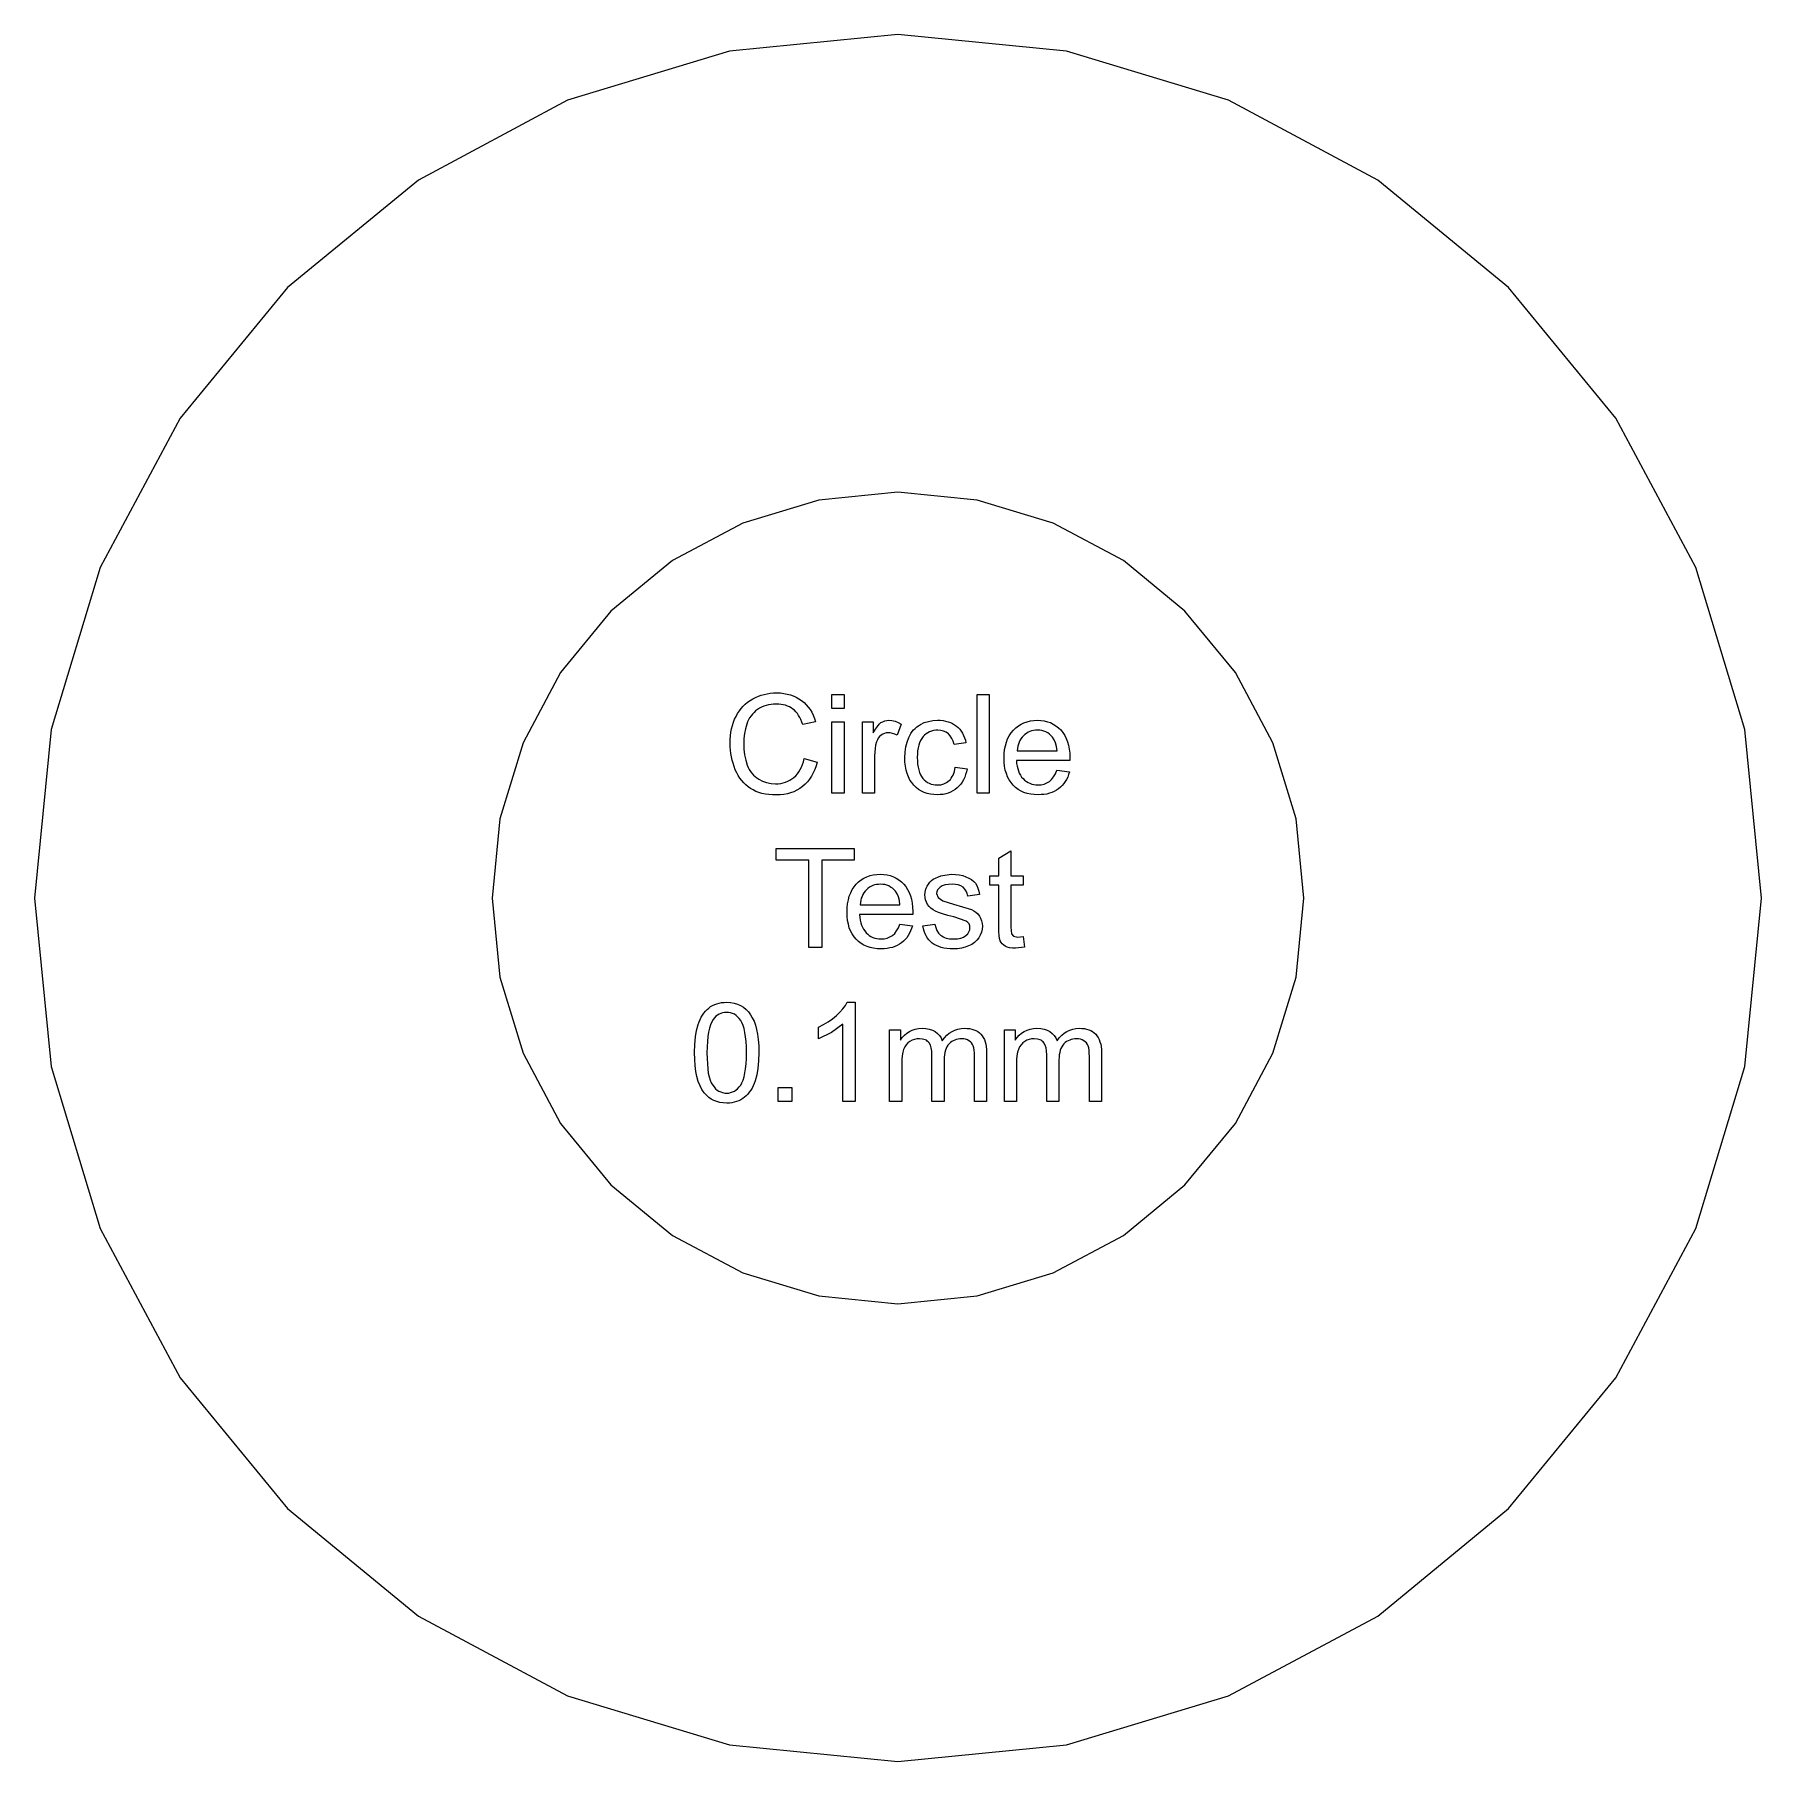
# Model space of a CAD drawing. Extents: x 482 to 593, y 54 to 165.
import ezdxf

# ---------------------------------------------------------------- set-up
doc = ezdxf.new("R2010")
doc.units = 0
doc.layers.add('LAYER_1', color=7, linetype='CONTINUOUS')

msp = doc.modelspace()

# ---------------------------------------------------------------- linework, layer by layer
at = {"layer": 'LAYER_1', "color": 250}
for points in [[(537.71, 165.12), (526.91, 164.06), (516.53, 160.91), (506.96, 155.79), (498.57, 148.91), (491.68, 140.52), (486.57, 130.95), (483.42, 120.56), (482.35, 109.76), (483.42, 98.96), (486.57, 88.58), (491.68, 79.01), (498.57, 70.62), (506.96, 63.73), (516.53, 58.62), (526.91, 55.47), (537.71, 54.4), (548.51, 55.47), (558.9, 58.62), (568.47, 63.73), (576.86, 70.62), (583.74, 79.01), (588.86, 88.58), (592.01, 98.96), (593.07, 109.76), (592.01, 120.56), (588.86, 130.95), (583.74, 140.52), (576.86, 148.91), (568.47, 155.79), (558.9, 160.91), (548.51, 164.06)], [(537.71, 135.78), (532.64, 135.28), (527.76, 133.8), (523.26, 131.4), (519.31, 128.16), (516.08, 124.22), (513.68, 119.72), (512.19, 114.84), (511.69, 109.76), (512.19, 104.69), (513.68, 99.81), (516.08, 95.31), (519.31, 91.37), (523.26, 88.13), (527.76, 85.73), (532.64, 84.25), (537.71, 83.75), (542.79, 84.25), (547.67, 85.73), (552.17, 88.13), (556.11, 91.37), (559.34, 95.31), (561.75, 99.81), (563.23, 104.69), (563.73, 109.76), (563.23, 114.84), (561.75, 119.72), (559.34, 124.22), (556.11, 128.16), (552.17, 131.4), (547.67, 133.8), (542.79, 135.28)], [(531.7, 118.7), (532.54, 118.48), (532.46, 118.23), (532.38, 118), (532.28, 117.78), (532.17, 117.58), (532.04, 117.39), (531.91, 117.21), (531.76, 117.06), (531.59, 116.91), (531.42, 116.79), (531.23, 116.68), (531.04, 116.58), (530.83, 116.51), (530.62, 116.45), (530.4, 116.4), (530.16, 116.38), (529.92, 116.37), (529.67, 116.38), (529.43, 116.4), (529.21, 116.43), (528.99, 116.47), (528.79, 116.53), (528.6, 116.6), (528.42, 116.69), (528.26, 116.79), (528.1, 116.9), (527.96, 117.02), (527.82, 117.15), (527.69, 117.3), (527.58, 117.45), (527.47, 117.62), (527.37, 117.8), (527.28, 117.99), (527.21, 118.19), (527.14, 118.4), (527.08, 118.6), (527.03, 118.81), (527, 119.03), (526.97, 119.24), (526.96, 119.46), (526.95, 119.69), (526.96, 119.93), (526.97, 120.17), (527, 120.39), (527.04, 120.61), (527.1, 120.83), (527.16, 121.03), (527.24, 121.22), (527.33, 121.41), (527.43, 121.59), (527.54, 121.76), (527.66, 121.91), (527.78, 122.06), (527.92, 122.19), (528.07, 122.32), (528.23, 122.43), (528.4, 122.53), (528.58, 122.62), (528.76, 122.7), (528.94, 122.76), (529.13, 122.82), (529.33, 122.86), (529.52, 122.89), (529.73, 122.91), (529.93, 122.91), (530.17, 122.91), (530.39, 122.88), (530.6, 122.84), (530.81, 122.79), (531, 122.72), (531.19, 122.64), (531.36, 122.54), (531.53, 122.43), (531.69, 122.3), (531.83, 122.16), (531.96, 122.01), (532.08, 121.85), (532.19, 121.67), (532.28, 121.48), (532.36, 121.28), (532.43, 121.07), (531.61, 120.88), (531.55, 121.04), (531.49, 121.2), (531.42, 121.34), (531.34, 121.47), (531.26, 121.59), (531.17, 121.7), (531.07, 121.8), (530.97, 121.88), (530.86, 121.96), (530.75, 122.02), (530.63, 122.07), (530.5, 122.12), (530.36, 122.15), (530.22, 122.18), (530.07, 122.19), (529.92, 122.2), (529.74, 122.19), (529.57, 122.17), (529.41, 122.15), (529.25, 122.11), (529.1, 122.06), (528.96, 122), (528.83, 121.93), (528.7, 121.85), (528.58, 121.76), (528.48, 121.66), (528.38, 121.55), (528.29, 121.44), (528.2, 121.32), (528.13, 121.19), (528.07, 121.05), (528.02, 120.91), (527.93, 120.61), (527.87, 120.31), (527.83, 120), (527.82, 119.69), (527.83, 119.3), (527.87, 118.94), (527.95, 118.6), (528.05, 118.28), (528.11, 118.14), (528.18, 118), (528.26, 117.88), (528.35, 117.76), (528.45, 117.65), (528.55, 117.55), (528.66, 117.46), (528.78, 117.38), (529.03, 117.25), (529.29, 117.16), (529.57, 117.11), (529.85, 117.09), (530.02, 117.09), (530.19, 117.11), (530.35, 117.14), (530.5, 117.19), (530.64, 117.25), (530.78, 117.31), (530.91, 117.4), (531.04, 117.49), (531.16, 117.6), (531.26, 117.72), (531.36, 117.85), (531.45, 118), (531.52, 118.15), (531.59, 118.32), (531.65, 118.5), (531.7, 118.7)], [(533.48, 121.92), (533.48, 122.81), (534.25, 122.81), (534.25, 121.92), (533.48, 121.92)], [(542.79, 116.48), (542.79, 122.81), (543.56, 122.81), (543.56, 116.48), (542.79, 116.48)], [(533.48, 116.48), (533.48, 121.06), (534.25, 121.06), (534.25, 116.48), (533.48, 116.48)], [(535.43, 116.48), (535.43, 121.06), (536.13, 121.06), (536.13, 120.36), (536.26, 120.59), (536.39, 120.77), (536.51, 120.91), (536.62, 121.01), (536.74, 121.07), (536.86, 121.12), (536.99, 121.15), (537.12, 121.16), (537.32, 121.15), (537.52, 121.1), (537.72, 121.02), (537.92, 120.92), (537.65, 120.2), (537.51, 120.27), (537.36, 120.32), (537.22, 120.35), (537.08, 120.36), (536.96, 120.35), (536.84, 120.32), (536.73, 120.27), (536.63, 120.2), (536.53, 120.12), (536.45, 120.02), (536.39, 119.91), (536.34, 119.78), (536.28, 119.57), (536.24, 119.35), (536.22, 119.12), (536.21, 118.87), (536.21, 116.48), (535.43, 116.48)], [(541.38, 118.16), (542.14, 118.05), (542.1, 117.86), (542.05, 117.68), (541.99, 117.51), (541.92, 117.35), (541.83, 117.2), (541.73, 117.07), (541.62, 116.94), (541.5, 116.82), (541.37, 116.72), (541.23, 116.63), (541.08, 116.55), (540.93, 116.49), (540.77, 116.44), (540.6, 116.41), (540.42, 116.39), (540.24, 116.38), (540.01, 116.39), (539.79, 116.42), (539.58, 116.47), (539.39, 116.53), (539.21, 116.62), (539.03, 116.72), (538.87, 116.85), (538.73, 116.99), (538.59, 117.16), (538.48, 117.33), (538.38, 117.53), (538.3, 117.74), (538.23, 117.97), (538.19, 118.21), (538.16, 118.48), (538.15, 118.75), (538.17, 119.11), (538.22, 119.45), (538.29, 119.76), (538.4, 120.05), (538.47, 120.19), (538.54, 120.31), (538.62, 120.43), (538.71, 120.54), (538.81, 120.64), (538.91, 120.73), (539.03, 120.81), (539.15, 120.88), (539.4, 121.01), (539.67, 121.09), (539.95, 121.14), (540.24, 121.16), (540.42, 121.16), (540.6, 121.14), (540.76, 121.11), (540.92, 121.07), (541.07, 121.02), (541.21, 120.95), (541.34, 120.87), (541.46, 120.78), (541.58, 120.69), (541.68, 120.58), (541.77, 120.46), (541.85, 120.33), (541.92, 120.19), (541.98, 120.04), (542.03, 119.88), (542.07, 119.71), (541.32, 119.6), (541.25, 119.81), (541.17, 120), (541.06, 120.16), (540.94, 120.29), (540.79, 120.39), (540.63, 120.47), (540.46, 120.51), (540.27, 120.53), (540.13, 120.52), (539.99, 120.5), (539.86, 120.47), (539.74, 120.42), (539.62, 120.36), (539.51, 120.29), (539.41, 120.2), (539.32, 120.11), (539.23, 119.99), (539.16, 119.86), (539.09, 119.72), (539.04, 119.56), (539, 119.39), (538.97, 119.2), (538.96, 119), (538.95, 118.78), (538.96, 118.55), (538.97, 118.34), (539, 118.15), (539.04, 117.98), (539.09, 117.82), (539.15, 117.67), (539.22, 117.55), (539.3, 117.43), (539.4, 117.34), (539.49, 117.25), (539.6, 117.18), (539.71, 117.12), (539.83, 117.07), (539.96, 117.04), (540.09, 117.02), (540.23, 117.02), (540.45, 117.03), (540.65, 117.09), (540.74, 117.12), (540.83, 117.17), (540.91, 117.23), (540.99, 117.3), (541.07, 117.37), (541.13, 117.45), (541.19, 117.55), (541.24, 117.65), (541.33, 117.88), (541.38, 118.16)], [(547.9, 117.96), (548.7, 117.86), (548.65, 117.69), (548.59, 117.52), (548.52, 117.37), (548.43, 117.23), (548.34, 117.1), (548.24, 116.98), (548.12, 116.87), (548, 116.77), (547.87, 116.68), (547.73, 116.6), (547.58, 116.53), (547.42, 116.48), (547.25, 116.43), (547.07, 116.4), (546.89, 116.39), (546.69, 116.38), (546.45, 116.39), (546.22, 116.42), (546, 116.47), (545.79, 116.53), (545.6, 116.62), (545.42, 116.73), (545.25, 116.85), (545.1, 117), (544.96, 117.16), (544.84, 117.34), (544.74, 117.53), (544.66, 117.74), (544.59, 117.97), (544.55, 118.21), (544.52, 118.46), (544.51, 118.73), (544.52, 119.01), (544.55, 119.28), (544.6, 119.53), (544.66, 119.76), (544.74, 119.97), (544.85, 120.17), (544.97, 120.36), (545.11, 120.52), (545.26, 120.67), (545.43, 120.8), (545.6, 120.91), (545.79, 121), (545.99, 121.07), (546.2, 121.12), (546.42, 121.15), (546.65, 121.16), (546.87, 121.15), (547.09, 121.12), (547.29, 121.07), (547.48, 121.01), (547.66, 120.92), (547.84, 120.81), (548, 120.68), (548.15, 120.54), (548.28, 120.37), (548.4, 120.19), (548.5, 120), (548.58, 119.78), (548.65, 119.56), (548.69, 119.31), (548.72, 119.05), (548.73, 118.78), (548.72, 118.57), (545.31, 118.57), (545.32, 118.39), (545.35, 118.22), (545.39, 118.06), (545.44, 117.91), (545.49, 117.77), (545.56, 117.64), (545.64, 117.52), (545.74, 117.42), (545.83, 117.32), (545.94, 117.24), (546.05, 117.17), (546.17, 117.12), (546.29, 117.07), (546.42, 117.04), (546.55, 117.02), (546.69, 117.02), (546.9, 117.03), (547.09, 117.07), (547.26, 117.14), (547.42, 117.24), (547.56, 117.37), (547.69, 117.53), (547.8, 117.73), (547.9, 117.96)], [(545.35, 119.21), (547.91, 119.21), (547.87, 119.48), (547.81, 119.71), (547.72, 119.91), (547.61, 120.08), (547.52, 120.18), (547.42, 120.27), (547.31, 120.35), (547.19, 120.41), (547.07, 120.46), (546.93, 120.5), (546.8, 120.52), (546.65, 120.53), (546.52, 120.52), (546.4, 120.5), (546.28, 120.48), (546.16, 120.44), (546.05, 120.39), (545.95, 120.32), (545.85, 120.25), (545.75, 120.17), (545.67, 120.07), (545.59, 119.97), (545.53, 119.86), (545.47, 119.75), (545.43, 119.62), (545.39, 119.49), (545.37, 119.35), (545.35, 119.21)], [(531.99, 106.6), (531.99, 112.19), (529.9, 112.19), (529.9, 112.93), (534.91, 112.93), (534.91, 112.19), (532.83, 112.19), (532.83, 106.6), (531.99, 106.6)], [(545.73, 107.29), (545.83, 106.61), (545.25, 106.54), (545.05, 106.55), (544.87, 106.57), (544.72, 106.61), (544.59, 106.67), (544.49, 106.74), (544.4, 106.83), (544.32, 106.92), (544.27, 107.02), (544.22, 107.16), (544.2, 107.36), (544.18, 107.62), (544.17, 107.94), (544.17, 110.59), (543.6, 110.59), (543.6, 111.19), (544.17, 111.19), (544.17, 112.32), (544.95, 112.79), (544.95, 111.19), (545.73, 111.19), (545.73, 110.59), (544.95, 110.59), (544.95, 107.9), (544.99, 107.47), (545.12, 107.32), (545.39, 107.26), (545.73, 107.29)], [(537.83, 108.09), (538.64, 107.98), (538.58, 107.81), (538.52, 107.65), (538.45, 107.5), (538.37, 107.36), (538.27, 107.22), (538.17, 107.1), (538.06, 106.99), (537.93, 106.89), (537.8, 106.8), (537.66, 106.72), (537.51, 106.65), (537.35, 106.6), (537.18, 106.56), (537.01, 106.53), (536.82, 106.51), (536.62, 106.5), (536.38, 106.51), (536.15, 106.54), (535.93, 106.59), (535.73, 106.66), (535.53, 106.74), (535.35, 106.85), (535.19, 106.98), (535.03, 107.12), (534.9, 107.28), (534.78, 107.46), (534.67, 107.65), (534.59, 107.86), (534.53, 108.09), (534.48, 108.33), (534.45, 108.58), (534.45, 108.86), (534.45, 109.14), (534.48, 109.4), (534.53, 109.65), (534.59, 109.88), (534.68, 110.1), (534.78, 110.3), (534.9, 110.48), (535.04, 110.65), (535.19, 110.8), (535.36, 110.93), (535.53, 111.04), (535.72, 111.13), (535.92, 111.2), (536.13, 111.25), (536.35, 111.28), (536.58, 111.29), (536.81, 111.28), (537.02, 111.25), (537.22, 111.2), (537.42, 111.13), (537.6, 111.04), (537.77, 110.93), (537.93, 110.81), (538.08, 110.66), (538.22, 110.5), (538.33, 110.32), (538.43, 110.12), (538.52, 109.91), (538.58, 109.68), (538.63, 109.44), (538.65, 109.18), (538.66, 108.9), (538.66, 108.7), (535.24, 108.7), (535.26, 108.51), (535.28, 108.34), (535.32, 108.18), (535.37, 108.03), (535.43, 107.89), (535.5, 107.76), (535.58, 107.65), (535.67, 107.54), (535.77, 107.45), (535.87, 107.36), (535.98, 107.3), (536.1, 107.24), (536.22, 107.2), (536.35, 107.16), (536.48, 107.15), (536.62, 107.14), (536.83, 107.15), (537.02, 107.2), (537.19, 107.27), (537.35, 107.36), (537.5, 107.49), (537.62, 107.66), (537.74, 107.85), (537.83, 108.09)], [(539.31, 107.97), (540.08, 108.09), (540.13, 107.88), (540.2, 107.69), (540.31, 107.52), (540.44, 107.39), (540.52, 107.33), (540.6, 107.28), (540.7, 107.24), (540.79, 107.2), (541.02, 107.15), (541.27, 107.14), (541.52, 107.15), (541.74, 107.19), (541.92, 107.26), (542.06, 107.36), (542.18, 107.47), (542.26, 107.59), (542.31, 107.73), (542.32, 107.87), (542.31, 107.99), (542.27, 108.1), (542.19, 108.2), (542.09, 108.28), (541.3, 108.55), (540.9, 108.65), (540.57, 108.75), (540.31, 108.84), (540.11, 108.92), (539.96, 109), (539.82, 109.11), (539.71, 109.22), (539.61, 109.35), (539.54, 109.5), (539.48, 109.65), (539.45, 109.8), (539.44, 109.97), (539.45, 110.12), (539.48, 110.26), (539.52, 110.4), (539.58, 110.53), (539.66, 110.66), (539.75, 110.77), (539.85, 110.88), (539.96, 110.97), (540.46, 111.19), (541.13, 111.29), (541.39, 111.28), (541.63, 111.25), (541.86, 111.2), (542.07, 111.13), (542.26, 111.04), (542.43, 110.95), (542.57, 110.83), (542.68, 110.71), (542.76, 110.56), (542.84, 110.4), (542.9, 110.21), (542.94, 109.99), (542.18, 109.89), (542.14, 110.06), (542.08, 110.21), (542, 110.34), (541.88, 110.45), (541.75, 110.54), (541.58, 110.6), (541.4, 110.64), (541.18, 110.65), (540.94, 110.64), (540.73, 110.6), (540.55, 110.55), (540.42, 110.47), (540.32, 110.38), (540.25, 110.28), (540.21, 110.17), (540.19, 110.06), (540.29, 109.79), (540.59, 109.58), (541.27, 109.38), (542.42, 109.02), (542.57, 108.94), (542.71, 108.85), (542.83, 108.74), (542.93, 108.61), (543.01, 108.47), (543.07, 108.31), (543.11, 108.14), (543.12, 107.95), (543.11, 107.76), (543.06, 107.57), (542.99, 107.39), (542.89, 107.22), (542.77, 107.06), (542.62, 106.92), (542.44, 106.79), (542.24, 106.69), (542.02, 106.61), (541.78, 106.55), (541.53, 106.51), (541.27, 106.5), (541.05, 106.51), (540.85, 106.53), (540.66, 106.55), (540.48, 106.6), (540.32, 106.65), (540.17, 106.71), (540.03, 106.79), (539.91, 106.87), (539.8, 106.97), (539.69, 107.08), (539.6, 107.2), (539.52, 107.33), (539.45, 107.47), (539.4, 107.63), (539.35, 107.79), (539.31, 107.97)], [(535.29, 109.33), (537.84, 109.33), (537.8, 109.6), (537.74, 109.84), (537.66, 110.04), (537.55, 110.2), (537.45, 110.3), (537.35, 110.4), (537.24, 110.47), (537.12, 110.54), (537, 110.59), (536.87, 110.62), (536.73, 110.64), (536.59, 110.65), (536.46, 110.64), (536.33, 110.63), (536.21, 110.6), (536.09, 110.56), (535.98, 110.51), (535.88, 110.45), (535.78, 110.37), (535.69, 110.29), (535.6, 110.2), (535.53, 110.1), (535.46, 109.99), (535.41, 109.87), (535.36, 109.75), (535.33, 109.62), (535.3, 109.48), (535.29, 109.33)], [(524.67, 99.85), (524.68, 100.38), (524.72, 100.86), (524.8, 101.28), (524.9, 101.65), (524.96, 101.82), (525.03, 101.98), (525.1, 102.13), (525.18, 102.26), (525.27, 102.39), (525.37, 102.51), (525.47, 102.61), (525.58, 102.71), (525.7, 102.8), (525.82, 102.87), (525.96, 102.94), (526.1, 102.99), (526.24, 103.03), (526.4, 103.06), (526.56, 103.07), (526.73, 103.08), (526.97, 103.07), (527.2, 103.03), (527.42, 102.96), (527.62, 102.87), (527.8, 102.76), (527.97, 102.62), (528.12, 102.46), (528.25, 102.28), (528.37, 102.08), (528.48, 101.86), (528.57, 101.61), (528.64, 101.34), (528.71, 101.04), (528.75, 100.69), (528.78, 100.29), (528.79, 99.85), (528.77, 99.32), (528.73, 98.84), (528.66, 98.42), (528.56, 98.05), (528.5, 97.88), (528.43, 97.72), (528.36, 97.58), (528.27, 97.44), (528.18, 97.31), (528.09, 97.19), (527.98, 97.09), (527.87, 96.99), (527.76, 96.9), (527.63, 96.83), (527.5, 96.76), (527.36, 96.71), (527.21, 96.67), (527.06, 96.64), (526.9, 96.62), (526.73, 96.62), (526.5, 96.63), (526.29, 96.66), (526.1, 96.71), (525.91, 96.78), (525.74, 96.87), (525.58, 96.98), (525.43, 97.12), (525.29, 97.27), (525.14, 97.48), (525.02, 97.73), (524.91, 98), (524.82, 98.31), (524.75, 98.65), (524.71, 99.02), (524.68, 99.42), (524.67, 99.85)], [(534.96, 96.72), (534.18, 96.72), (534.18, 101.68), (533.44, 101.14), (532.62, 100.74), (532.62, 101.49), (532.94, 101.65), (533.23, 101.83), (533.51, 102.02), (533.76, 102.23), (533.99, 102.45), (534.18, 102.66), (534.34, 102.87), (534.46, 103.08), (534.96, 103.08), (534.96, 96.72)], [(525.46, 99.84), (525.47, 99.47), (525.49, 99.13), (525.51, 98.82), (525.55, 98.54), (525.6, 98.3), (525.67, 98.09), (525.74, 97.91), (525.83, 97.77), (525.92, 97.65), (526.02, 97.54), (526.12, 97.45), (526.23, 97.38), (526.35, 97.33), (526.47, 97.29), (526.6, 97.26), (526.73, 97.25), (526.86, 97.26), (526.98, 97.29), (527.1, 97.33), (527.22, 97.38), (527.33, 97.46), (527.43, 97.54), (527.53, 97.65), (527.63, 97.77), (527.71, 97.91), (527.79, 98.09), (527.85, 98.3), (527.9, 98.55), (527.94, 98.82), (527.97, 99.13), (527.99, 99.47), (527.99, 99.84), (527.99, 100.22), (527.97, 100.56), (527.94, 100.87), (527.9, 101.14), (527.85, 101.39), (527.79, 101.6), (527.71, 101.78), (527.63, 101.92), (527.53, 102.04), (527.43, 102.15), (527.33, 102.23), (527.22, 102.31), (527.1, 102.36), (526.98, 102.4), (526.85, 102.43), (526.72, 102.43), (526.59, 102.43), (526.46, 102.41), (526.35, 102.37), (526.24, 102.32), (526.13, 102.26), (526.04, 102.18), (525.95, 102.09), (525.86, 101.98), (525.77, 101.82), (525.69, 101.63), (525.62, 101.41), (525.56, 101.16), (525.52, 100.88), (525.49, 100.56), (525.47, 100.22), (525.46, 99.84)], [(537.17, 96.72), (537.17, 101.31), (537.87, 101.31), (537.87, 100.66), (537.98, 100.82), (538.12, 100.97), (538.27, 101.09), (538.44, 101.2), (538.63, 101.29), (538.82, 101.36), (539.03, 101.4), (539.26, 101.41), (539.5, 101.4), (539.72, 101.36), (539.92, 101.29), (540.09, 101.2), (540.24, 101.08), (540.37, 100.94), (540.47, 100.79), (540.55, 100.61), (540.69, 100.8), (540.84, 100.96), (541, 101.1), (541.18, 101.21), (541.36, 101.3), (541.55, 101.36), (541.76, 101.4), (541.97, 101.41), (542.14, 101.4), (542.29, 101.39), (542.44, 101.36), (542.58, 101.31), (542.7, 101.26), (542.82, 101.2), (542.93, 101.12), (543.02, 101.03), (543.11, 100.93), (543.18, 100.82), (543.25, 100.69), (543.3, 100.55), (543.34, 100.4), (543.37, 100.24), (543.39, 100.06), (543.39, 99.87), (543.39, 96.72), (542.62, 96.72), (542.62, 99.61), (542.61, 99.83), (542.6, 100.01), (542.57, 100.16), (542.54, 100.28), (542.49, 100.38), (542.43, 100.47), (542.36, 100.54), (542.26, 100.61), (542.16, 100.67), (542.05, 100.71), (541.93, 100.73), (541.8, 100.74), (541.68, 100.73), (541.56, 100.72), (541.45, 100.69), (541.35, 100.66), (541.25, 100.61), (541.16, 100.56), (541.07, 100.49), (540.99, 100.42), (540.91, 100.33), (540.85, 100.23), (540.79, 100.12), (540.75, 100), (540.71, 99.86), (540.69, 99.72), (540.67, 99.56), (540.67, 99.39), (540.67, 96.72), (539.89, 96.72), (539.89, 99.7), (539.88, 99.94), (539.84, 100.15), (539.79, 100.33), (539.7, 100.48), (539.65, 100.54), (539.59, 100.59), (539.53, 100.64), (539.45, 100.67), (539.28, 100.72), (539.08, 100.74), (538.92, 100.73), (538.77, 100.69), (538.62, 100.64), (538.47, 100.56), (538.35, 100.47), (538.23, 100.35), (538.14, 100.22), (538.07, 100.06), (538.02, 99.87), (537.98, 99.65), (537.95, 99.4), (537.95, 99.1), (537.95, 96.72), (537.17, 96.72)], [(544.53, 96.72), (544.53, 101.31), (545.23, 101.31), (545.23, 100.66), (545.35, 100.82), (545.48, 100.97), (545.63, 101.09), (545.81, 101.2), (545.99, 101.29), (546.19, 101.36), (546.4, 101.4), (546.62, 101.41), (546.86, 101.4), (547.08, 101.36), (547.28, 101.29), (547.45, 101.2), (547.6, 101.08), (547.73, 100.94), (547.83, 100.79), (547.91, 100.61), (548.05, 100.8), (548.21, 100.96), (548.37, 101.1), (548.54, 101.21), (548.72, 101.3), (548.92, 101.36), (549.12, 101.4), (549.33, 101.41), (549.5, 101.4), (549.66, 101.39), (549.8, 101.36), (549.94, 101.31), (550.07, 101.26), (550.18, 101.2), (550.29, 101.12), (550.39, 101.03), (550.47, 100.93), (550.55, 100.82), (550.61, 100.69), (550.66, 100.55), (550.71, 100.4), (550.73, 100.24), (550.75, 100.06), (550.76, 99.87), (550.76, 96.72), (549.98, 96.72), (549.98, 99.61), (549.97, 99.83), (549.96, 100.01), (549.94, 100.16), (549.9, 100.28), (549.86, 100.38), (549.8, 100.47), (549.72, 100.54), (549.63, 100.61), (549.52, 100.67), (549.41, 100.71), (549.29, 100.73), (549.16, 100.74), (549.04, 100.73), (548.93, 100.72), (548.82, 100.69), (548.72, 100.66), (548.62, 100.61), (548.52, 100.56), (548.44, 100.49), (548.35, 100.42), (548.28, 100.33), (548.21, 100.23), (548.16, 100.12), (548.11, 100), (548.08, 99.86), (548.05, 99.72), (548.04, 99.56), (548.03, 99.39), (548.03, 96.72), (547.26, 96.72), (547.26, 99.7), (547.24, 99.94), (547.21, 100.15), (547.15, 100.33), (547.07, 100.48), (547.02, 100.54), (546.96, 100.59), (546.89, 100.64), (546.82, 100.67), (546.65, 100.72), (546.44, 100.74), (546.28, 100.73), (546.13, 100.69), (545.98, 100.64), (545.84, 100.56), (545.71, 100.47), (545.6, 100.35), (545.51, 100.22), (545.44, 100.06), (545.38, 99.87), (545.34, 99.65), (545.32, 99.4), (545.31, 99.1), (545.31, 96.72), (544.53, 96.72)], [(530.02, 96.72), (530.02, 97.61), (530.9, 97.61), (530.9, 96.72), (530.02, 96.72)]]:
    msp.add_lwpolyline(points, close=True, dxfattribs=at)

doc.saveas('drawing.dxf')
